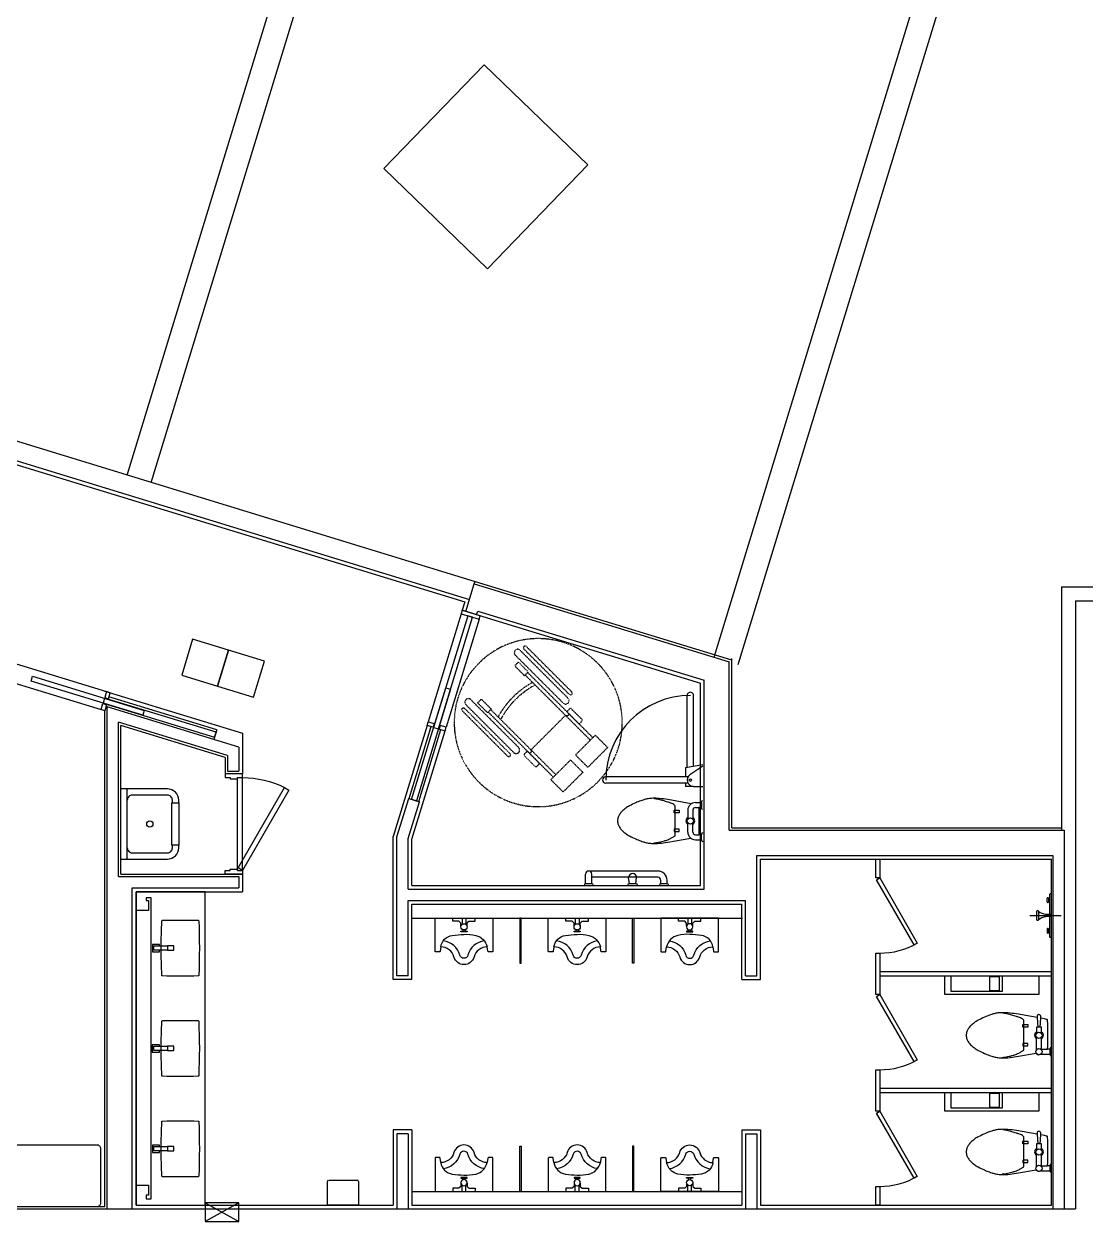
# Model space of a CAD drawing. Header units: millimetres. Extents: x -7616 to 421613, y 91067 to 341353.
# Drawn here: x 361064 to 369531, y 214709 to 224317 of the extents above; entities that cross this region are included whole.
import ezdxf

# ---------------------------------------------------------------- set-up
doc = ezdxf.new("R2010")
doc.units = ezdxf.units.MM
doc.header["$LTSCALE"] = 500
doc.header["$MEASUREMENT"] = 0
doc.linetypes.add('HIDDEN', pattern=[2, 1, -1])
doc.linetypes.add('HIDDEN2', pattern=[0.188, 0.125, -0.063])
doc.layers.add('e-plan', color=9, linetype='CONTINUOUS')

# ---------------------------------------------------------------- blocks, each defined once
blk = doc.blocks.new('1~2F TC-140305')
at = {"layer": 'e-plan', "ltscale": 0.5}
blk.add_lwpolyline([(-50205.1, -34325.7), (-51003.9, -35153), (-50176.7, -35951.8), (-49377.8, -35124.6), (-50205.1, -34325.7)], dxfattribs=at)
blk = doc.blocks.new('1F 코어')
at = {"layer": 'e-plan'}
blk.add_blockref('1~2F TC-140305', (0, 0), dxfattribs=at)
blk = doc.blocks.new('A$C1B3C214D')
at = {"layer": 'e-plan'}
blk.add_line((10, 320), (550, 320), dxfattribs=at)
for points in [[(0, 370), (0, 0, 0.414214), (90, -90), (110, -90), (110, -95), (450, -95), (450, -90), (470, -90, 0.414214), (560, 0), (560, 370)], [(90, 320, 0.414214), (50, 280), (50, 0, 0.414214), (90, -40), (110, -40)], [(450, -40), (470, -40, 0.414214), (510, 0), (510, 280, 0.414214), (470, 320, 0.414214)]]:
    blk.add_lwpolyline(points, format="xyb", dxfattribs=at)
blk.add_lwpolyline([(110, -90), (110, -35), (450, -35), (450, -90)], dxfattribs=at)
blk.add_circle((280, 140), 25, dxfattribs=at)
for centre, start, end in [((10, 330), 180, 270), ((550, 330), 270, 0)]:
    blk.add_arc(centre, 10, start, end, dxfattribs=at)
blk = doc.blocks.new('수전')
at = {"layer": 'e-plan'}
for points in [[(-121.8, 17.5), (-172, 17.5), (-172, -17.5), (-121.8, -17.5)], [(-121.8, 17.5), (-11.5, 17.5), (-11.5, -17.5), (-121.8, -17.5)]]:
    blk.add_lwpolyline(points, close=True, dxfattribs=at)
blk.add_lwpolyline([(-58.2, -17.5), (-58.2, -29), (0, -29), (0, 29), (-58.2, 29), (-58.2, 17.5)], dxfattribs=at)
blk = doc.blocks.new('A$C77C34C64')
at = {"layer": 'e-plan'}
for centre, radius, start, end in [((5047, 152), 5047, 178.38614, 181.61386), ((7, 294), 5, 92.63989, 178.38614), ((224, -4412.4), 4716.4, 90, 92.63989), ((224, -4412.4), 4716.4, 87.36011, 90), ((441, 294), 5, 1.61386, 87.36011), ((-4599, 152), 5047, 358.38614, 1.61386), ((7, 10), 5, 181.61386, 267.36011), ((224, 4716.4), 4716.4, 267.36011, 272.63989), ((441, 10), 5, 272.63989, 358.38614)]:
    blk.add_arc(centre, radius, start, end, dxfattribs=at)
blk = doc.blocks.new('CC-102P')
at = {"layer": 'e-plan'}
for p, q in [((8.9, 148.1), (8.9, 108.1)), ((83.9, 108.1), (30.3, 108.1)), ((78.9, 113.1), (78.9, 13.1)), ((118.9, 113.1), (118.9, 13.1)), ((218.9, 113.1), (218.9, -1.9)), ((228.9, 83.1), (188.9, 83.1)), ((188.9, 83.1), (188.9, 63.1)), ((188.9, 63.1), (228.9, 63.1)), ((228.9, 63.1), (228.9, 83.1)), ((78.9, -16.9), (78.9, -66.9)), ((78.9, -66.9), (118.9, -66.9)), ((118.9, -66.9), (118.9, -16.9)), ((188.9, -66.9), (228.9, -66.9)), ((188.9, -86.9), (188.9, -66.9)), ((228.9, -86.9), (188.9, -86.9)), ((218.9, -1.9), (218.9, -116.9)), ((228.9, -66.9), (228.9, -86.9))]:
    blk.add_line(p, q, dxfattribs=at)
blk.add_lwpolyline([(-1.1, 163.1), (-1.1, 93.1), (8.9, 98.1), (8.9, 108.1), (30.3, 108.1, 0.018932), (28.9, 73.1), (28.9, -1.9), (28.9, -76.9, 0.024922), (31.2, -122.9, 0.25497), (33.9, -126.9, 0.056948), (38.2, -128.5, 0.016043), (53.9, -131.9), (84.8, -137.5), (83.9, -151.9, 1.060552), (113.9, -151.9), (113.4, -142.7), (278.9, -171.9, 0.022182), (347.1, -180.6, 0.0294), (398.9, -181.9, 0.029565), (434.7, -178.5, 0.035314), (463.9, -171.9, 0.006976), (476.1, -168, 0.004694), (493.9, -161.9, 0.019426), (534.5, -145.7, 0.015468), (583.9, -121.9, 0.040875), (614, -103, 0.036447), (643.9, -76.9, 0.04843), (664.1, -52.2, 0.068612), (673.9, -31.9, 0.037226), (677.7, -16.3, 0.041311), (678.9, -1.9, 0.041311), (677.7, 12.5, 0.037226), (673.9, 28.1, 0.068612), (664.1, 48.4, 0.04843), (643.9, 73.1, 0.036447), (614, 99.2, 0.040875), (583.9, 118.1, 0.015468), (534.5, 142, 0.019426), (493.9, 158.1, 0.004694), (476.1, 164.3, 0.006976), (463.9, 168.1, 0.035314), (434.7, 174.8, 0.029565), (398.9, 178.1, 0.0294), (347.1, 176.9, 0.022182), (278.9, 168.1), (120.8, 140.2, 0.455372), (83.9, 148.1), (8.9, 148.1), (8.9, 158.1)], format="xyb", close=True, dxfattribs=at)
blk.add_lwpolyline([(88.9, -66.9), (84.8, -137.5, 1.060552)], format="xyb", dxfattribs=at)
blk.add_lwpolyline([(113.4, -142.7), (108.9, -66.9)], dxfattribs=at)
for centre in [(98.9, 128.1), (98.9, -1.9)]:
    blk.add_circle(centre, 25, dxfattribs=at)
for centre, radius, start, end in [((222.5, 113.1), 3.54, 126.8699, 180), ((325, -23.6), 174.4, 119.56748, 126.8699), ((473.2, -284.8), 474.7, 116.56505, 119.56748), ((396.3, -131), 302.8, 112.80534, 116.56505), ((369.8, -67.9), 234.4, 105.9454, 112.80534), ((470, -418.7), 599.2, 101.65654, 105.9454), ((417.1, -162.1), 337.2, 94.3987, 101.65654), ((98.9, -1.9), 35, 124.8499, 235.1501), ((98.9, -1.9), 35, 304.8499, 55.1501), ((231.3, -116.9), 12.3, 180, 225), ((261.3, -86.9), 54.8, 225, 245.9278), ((357.8, 129.1), 291.3, 245.9278, 249.44395), ((453.4, 384.1), 563.7, 249.44395, 251.97138), ((608.3, 860.1), 1064.2, 251.97138, 254.0546), ((543.4, 632.8), 827.8, 254.0546, 256.41664), ((406.3, 65.6), 244.3, 256.41664, 265.6013)]:
    blk.add_arc(centre, radius, start, end, dxfattribs=at)
blk = doc.blocks.new('CU-301P')
at = {"layer": 'e-plan'}
for p, q in [((0, 15), (50, 15)), ((95, 10), (105, 10)), ((0, -15), (50, -15)), ((95, -10), (105, -10))]:
    blk.add_line(p, q, dxfattribs=at)
blk.add_lwpolyline([(0, -230), (0, 230), (265, 230, -0.414214), (270, 225), (270, 195, -0.333333), (265, 190), (230, 185, 0.337547), (310, 80, -0.761905), (310, -80, 0.337547), (230, -185), (265, -190, -0.414214), (270, -195), (270, -225, -0.414214), (265, -230)], format="xyb", close=True, dxfattribs=at)
for points in [[(230, -185, -0.333591), (138.6, -93.5, -0.024709), (130, 0, -0.066959), (138.6, 93.5, -0.287367), (230, 185)], [(181.7, 161.8, 0.29721), (296.7, 31.8, -0.761905), (296.7, -31.8, 0.302811), (181.3, -165, 0.337547)]]:
    blk.add_lwpolyline(points, format="xyb", dxfattribs=at)
for points in [[(65, 25), (40, 25), (25, 40), (25, 90), (0, 90)], [(65, -25), (40, -25), (25, -40), (25, -90), (0, -90)]]:
    blk.add_lwpolyline(points, dxfattribs=at)
blk.add_lwpolyline([(105, 25), (110, 25), (110, -25), (105, -25)], close=True, dxfattribs=at)
blk.add_circle((70, 0), 25, dxfattribs=at)
blk = doc.blocks.new('장애인 화장실 세트')
at = {"layer": 'e-plan', "ltscale": 400}
for p, q in [((409068.4, 73573.4), (409043.4, 73710.9)), ((409058.4, 73710.9), (409126.8, 73608.2)), ((409218.4, 73635.9), (409218.4, 73710.9)), ((409337.4, 73700.9), (409332.4, 73710.9)), ((409347.4, 73700.9), (409337.4, 73700.9)), ((409347.4, 73700.9), (409387.4, 73700.9)), ((409347.4, 73650.9), (409347.4, 73700.9)), ((409397.4, 73700.9), (409387.4, 73700.9)), ((409387.4, 73700.9), (409387.4, 73679.6)), ((409402.4, 73710.9), (409397.4, 73700.9)), ((409588.7, 73710.9), (409593.7, 73700.9)), ((409593.7, 73700.9), (409603.7, 73700.9)), ((409603.7, 73700.9), (409603.7, 73679.6)), ((409643.7, 73700.9), (409603.7, 73700.9)), ((409643.7, 73700.9), (409653.7, 73700.9)), ((409643.7, 73650.9), (409643.7, 73700.9)), ((409653.7, 73700.9), (409658.7, 73710.9)), ((409057.1, 73635.9), (408493.4, 73635.9)), ((409143.4, 73592.6), (409143.4, 72935.9)), ((409193.4, 73592.6), (409193.4, 72935.9)), ((409218.4, 73635.9), (409218.4, 73573.4)), ((409356.8, 73618.7), (409323.7, 73430.9)), ((409387.4, 73650.9), (409387.4, 73679.6)), ((409407.4, 73630.9), (409478.7, 73630.9)), ((409493.7, 73680.9), (409418.7, 73680.9)), ((409568.7, 73680.9), (409493.7, 73680.9)), ((409583.7, 73630.9), (409508.7, 73630.9)), ((409603.7, 73650.9), (409603.7, 73679.6)), ((409663.7, 73430.9), (409631.3, 73614.4)), ((409066.2, 73585.9), (408493.4, 73585.9)), ((409068.4, 73573.4), (409143.4, 73573.4)), ((409193.4, 73573.4), (409218.4, 73573.4)), ((409407.4, 73590.9), (409478.7, 73590.9)), ((409408.7, 73520.9), (409428.7, 73520.9)), ((409408.7, 73480.9), (409408.7, 73520.9)), ((409428.7, 73520.9), (409428.7, 73480.9)), ((409583.7, 73590.9), (409508.7, 73590.9)), ((409578.7, 73520.9), (409558.7, 73520.9)), ((409558.7, 73520.9), (409558.7, 73480.9)), ((409578.7, 73480.9), (409578.7, 73520.9)), ((409493.7, 73490.9), (409378.7, 73490.9)), ((409428.7, 73480.9), (409408.7, 73480.9)), ((409608.7, 73490.9), (409493.7, 73490.9)), ((409558.7, 73480.9), (409578.7, 73480.9)), ((409995.9, 73425.9), (409968.4, 73425.9)), ((409995.9, 73425.9), (409995.9, 73375.9)), ((409893.4, 73350.9), (409893.4, 72800.9)), ((409943.4, 73350.9), (409943.4, 73182.8)), ((409995.9, 73375.9), (409968.4, 73375.9)), ((409943.4, 73182.8), (409943.4, 73119)), ((409943.4, 73119), (409943.4, 72825.9)), ((409995.9, 73175.9), (409945.9, 73182.9)), ((409995.9, 73125.9), (409945.9, 73118.9)), ((409995.9, 73179.4), (409995.9, 73122.5)), ((409995.9, 72825.9), (409918.4, 72825.9)), ((409995.9, 72825.9), (409995.9, 72775.9)), ((409995.9, 72775.9), (409918.4, 72775.9))]:
    blk.add_line(p, q, dxfattribs=at)
for centre, radius in [((409168.4, 73610.9), 10), ((409493.7, 73610.9), 25)]:
    blk.add_circle(centre, radius, dxfattribs=at)
for centre, radius, start, end in [((408493.4, 73610.9), 25, 90, 270.00022), ((409168.4, 73635.9), 50, 213.65433, 0), ((409407.4, 73650.9), 60, 180, 270), ((409418.7, 73218.3), 462.7, 90, 93.87528), ((409407.4, 73650.9), 20, 180, 270), ((409493.7, 73610.9), 35, 34.8499, 145.1501), ((409568.7, 73218.3), 462.7, 85.66172, 90), ((409583.7, 73650.9), 60, 270, 0), ((409583.7, 73650.9), 20, 270, 0), ((409493.7, 73610.9), 35, 214.8499, 325.1501), ((410087.1, 73298.4), 774.8, 170.15342, 175.23636), ((410355.6, 73101.6), 1064.2, 161.97138, 164.0546), ((409879.7, 73256.5), 563.7, 159.44396, 161.97138), ((409624.6, 73352.1), 291.3, 155.9278, 159.44396), ((409408.7, 73448.6), 54.8, 135, 155.9278), ((409378.7, 73478.6), 12.3, 90, 135), ((409608.7, 73487.4), 3.54, 36.8699, 90), ((409472, 73384.9), 174.4, 29.56748, 36.8699), ((409210.8, 73236.7), 474.7, 26.56505, 29.56748), ((409364.6, 73313.6), 302.8, 22.80534, 26.56505), ((409427.6, 73340.1), 234.4, 15.9454, 22.80534), ((409076.9, 73239.9), 599.2, 11.65654, 15.9454), ((408900.3, 73298.4), 774.8, 4.76364, 9.84658), ((408900.3, 73298.4), 774.8, 4.76364, 9.84658), ((409968.4, 73350.9), 75, 90, 180), ((410008.4, 73425.9), 12.5, 90, 180), ((409754.8, 73326.1), 441.4, 175.23636, 181.97233), ((409617, 73321.4), 303.5, 181.97233, 188.74616), ((409561.2, 73303.6), 244.3, 166.41664, 175.60129), ((410128.3, 73166.5), 827.8, 164.0546, 166.41664), ((409333.4, 73292.8), 337.2, 4.39871, 11.65654), ((409370.3, 73321.4), 303.5, 351.25384, 358.02767), ((409232.6, 73326.1), 441.4, 358.02767, 4.76364), ((409968.4, 73350.9), 25, 90, 180), ((410008.4, 73375.9), 12.5, 180, 270), ((409527.5, 73307.6), 212.9, 188.74616, 196.83611), ((409760, 73378), 455.9, 196.83611, 198.43495), ((410282.6, 73552.2), 1006.7, 198.43495, 199.51083), ((409863.8, 73403.8), 562.4, 199.51083, 203.96249), ((409123.5, 73403.8), 562.4, 336.03751, 340.48917), ((408704.8, 73552.2), 1006.7, 340.48917, 341.56505), ((408704.8, 73552.2), 1006.7, 340.48917, 341.56505), ((409227.3, 73378), 455.9, 341.56505, 343.16389), ((409227.3, 73378), 455.9, 341.56505, 343.16389), ((409227.3, 73378), 455.9, 341.56505, 343.16389), ((409459.9, 73307.6), 212.9, 343.16389, 351.25384), ((409459.9, 73307.6), 212.9, 343.16389, 351.25384), ((409459.9, 73307.6), 212.9, 343.16389, 351.25384), ((410160.3, 73535.5), 886.9, 203.96249, 207.50728), ((409566.4, 73226.3), 217.3, 207.50728, 216.8699), ((409421, 73226.3), 217.3, 323.1301, 332.49272), ((408827.1, 73535.5), 886.9, 332.49272, 336.03751), ((409945.9, 73150.9), 32, 90, 270), ((410008.4, 73179.4), 12.5, 90, 180), ((410008.4, 73122.5), 12.5, 180, 270), ((409611, 73259.8), 273.1, 216.8699, 225.21918), ((409534.9, 73183), 165, 225.21918, 236.30993), ((409489.2, 73114.5), 82.6, 236.30993, 252.00994), ((409497, 73138.6), 107.9, 252.00994, 260.53768), ((409493.7, 73118.6), 87.7, 260.53768, 270), ((409493.7, 73118.6), 87.7, 270, 279.46232), ((409490.4, 73138.6), 107.9, 279.46232, 287.99006), ((409498.2, 73114.5), 82.6, 287.99006, 303.69007), ((409452.5, 73183), 165, 303.69007, 314.78082), ((409376.3, 73259.8), 273.1, 314.78082, 323.1301), ((409168.4, 72935.9), 25, 180, 0), ((409918.4, 72800.9), 25, 90, 270), ((410008.4, 72825.9), 12.5, 90, 180), ((410008.4, 72775.9), 12.5, 180, 270)]:
    blk.add_arc(centre, radius, start, end, dxfattribs=at)
at = {"layer": 'e-plan'}
blk.add_arc((409168.4, 73610.9), 675, 180, 270, dxfattribs=at)
blk = doc.blocks.new('휠체어')
at = {"layer": 'e-plan', "linetype": 'HIDDEN', "ltscale": 0.001}
for p, q in [((104005537.4, -29776529.7), (104004998.5, -29776529.7)), ((104005523.5, -29776474), (104005012.4, -29776474)), ((104005012.4, -29776501.8), (104005523.5, -29776501.8)), ((104004497.2, -29776585.4), (104004497.2, -29776808.2)), ((104004636.4, -29776585.4), (104004497.2, -29776585.4)), ((104004636.4, -29776585.4), (104004636.4, -29776808.2)), ((104004914.9, -29776613.2), (104004636.4, -29776613.2)), ((104004789.6, -29776581.9), (104004789.6, -29776602.8)), ((104004918.4, -29776571.5), (104004800, -29776571.5)), ((104004800, -29776613.2), (104004918.4, -29776613.2)), ((104005370.4, -29776613.2), (104004914.9, -29776613.2)), ((104004928.8, -29776602.8), (104004928.8, -29776581.9)), ((104004998.5, -29776585.4), (104005537.4, -29776585.4)), ((104005370.4, -29776648), (104005370.4, -29776606.3)), ((104005370.4, -29776606.3), (104005481.7, -29776606.3)), ((104005481.7, -29776606.3), (104005481.7, -29776648)), ((104004914.9, -29776641.1), (104004636.4, -29776641.1)), ((104004914.9, -29776641.1), (104005370.4, -29776641.1)), ((104004914.9, -29777030.9), (104004914.9, -29776641.1)), ((104005481.7, -29776648), (104005370.4, -29776648)), ((104004636.4, -29776808.2), (104004497.2, -29776808.2)), ((104004497.2, -29776863.9), (104004497.2, -29777086.6)), ((104004636.4, -29776863.9), (104004497.2, -29776863.9)), ((104004636.4, -29777086.6), (104004636.4, -29776863.9)), ((104004497.2, -29777086.6), (104004636.4, -29777086.6)), ((104004914.9, -29777030.9), (104004636.4, -29777030.9)), ((104004914.9, -29777058.8), (104004636.4, -29777058.8)), ((104004789.6, -29777090.1), (104004789.6, -29777069.2)), ((104004800, -29777058.8), (104004918.4, -29777058.8)), ((104004918.4, -29777100.6), (104004800, -29777100.6)), ((104004914.9, -29777030.9), (104005370.4, -29777030.9)), ((104005370.4, -29777058.8), (104004914.9, -29777058.8)), ((104004928.8, -29777069.2), (104004928.8, -29777090.1)), ((104004998.5, -29777086.6), (104005537.4, -29777086.6)), ((104005481.7, -29777024), (104005370.4, -29777024)), ((104005370.4, -29777024), (104005370.4, -29777065.8)), ((104005370.4, -29777065.8), (104005481.7, -29777065.8)), ((104005481.7, -29777065.8), (104005481.7, -29777024)), ((104005537.4, -29777142.3), (104004998.5, -29777142.3)), ((104005012.4, -29777170.2), (104005523.5, -29777170.2)), ((104005523.5, -29777198), (104005012.4, -29777198))]:
    blk.add_line(p, q, dxfattribs=at)
blk.add_circle((104005028.2, -29776836), 670, dxfattribs=at)
blk.add_arc((104004914.9, -29776627.2), 13.9, 90, 270, dxfattribs=at)
at = {"layer": 'e-plan', "linetype": 'HIDDEN', "ltscale": 0.001, "extrusion": (0, 0, -1)}
for centre, major_axis, start_param, end_param in [((104004998.5, -29776557.5), (-27.3, 5.4), 4.516091, 7.657684), ((104005012.4, -29776487.9), (13.7, 2.7), 1.767078, 4.908671), ((104005523.5, -29776487.9), (13.7, 2.7), -1.374341, 1.767252), ((104005537.4, -29776557.5), (-27.3, 5.4), 1.374384, 4.515977), ((104004800, -29776581.9), (-10.4, 0.1), -0.005026, 1.56577), ((104004800, -29776602.8), (10.4, 0), 1.573354, 3.14415), ((104004918.4, -29776581.9), (-10.4, 0), 1.568101, 3.138897), ((104004918.4, -29776602.8), (-10.4, 0.1), 3.13677, 4.707566), ((104004618.5, -29776836), (-519.4, 420.6), 2.164891, 2.756829), ((104004618.5, -29776836), (-492.3, 492.3), 2.0724, 2.639989), ((104004800, -29777069.2), (10.4, 0), 3.145386, 4.716182), ((104004800, -29777090.1), (10.4, 0), 1.573354, 3.14415), ((104004914.9, -29777044.9), (-13.7, 2.7), 4.516094, 7.657687), ((104004918.4, -29777069.2), (10.4, 0.1), -1.564958, 0.005838), ((104004918.4, -29777090.1), (-10.4, 0), 3.138418, 4.709215), ((104004998.5, -29777114.5), (27.3, 5.4), 1.767164, 4.908757), ((104005537.4, -29777114.5), (-27.3, 5.4), 1.374384, 4.515977), ((104005012.4, -29777184.1), (13.7, 2.7), 1.767252, 4.908844)]:
    blk.add_ellipse(centre, major_axis=major_axis, ratio=1, start_param=start_param, end_param=end_param, dxfattribs=at)
at = {"layer": 'e-plan', "linetype": 'HIDDEN', "ltscale": 0.001}
blk.add_ellipse((104005523.5, -29777184.1), major_axis=(-13.7, 2.7), ratio=1, start_param=1.767244, end_param=4.908837, dxfattribs=at)
blk = doc.blocks.new('D800-140')
at = {"layer": 'e-plan'}
for p, q in [((30, 0), (770, 0)), ((30, -40), (770, -40))]:
    blk.add_line(p, q, dxfattribs=at)
for points in [[(50, -34.6), (689.9, 334.8), (669.9, 369.5), (30, 0)], [(0, -140), (30, -140), (30, -100), (40, -100), (40, -40), (30, -40), (30, 0), (0, 0)], [(800, -140), (770, -140), (770, -100), (760, -100), (760, -40), (770, -40), (770, 0), (800, 0)]]:
    blk.add_lwpolyline(points, close=True, dxfattribs=at)
blk.add_arc((30, 0), 740, 0, 26.90142, dxfattribs=at)
blk = doc.blocks.new('A$C7D8044CD')
at = {"layer": 'e-plan'}
blk.add_lwpolyline([(0, 300), (300, 300), (300, 0), (0, 0)], close=True, dxfattribs=at)
blk = doc.blocks.new('A$C72F7776E')
at = {"layer": 'e-plan'}
for p, q in [((-172.8, 0), (-172.8, -10.5)), ((-7, 0), (-7, -45)), ((0, -173.5), (0, 78.3)), ((7, 0), (7, -45)), ((172.8, -10.5), (172.8, 0)), ((-167.8, -15.5), (167.8, -15.5)), ((-136.3, -23.6), (-109.3, -23.6)), ((-109.3, -34.6), (-136.3, -34.6)), ((-127.8, -23.6), (-127.8, -15.5)), ((-116.1, -15.5), (-116.1, -23.6)), ((136.3, -23.6), (109.3, -23.6)), ((109.3, -34.6), (136.3, -34.6)), ((116.1, -15.5), (116.1, -23.6)), ((127.8, -23.6), (127.8, -15.5))]:
    blk.add_line(p, q, dxfattribs=at)
blk.add_lwpolyline([(-34, -105, 0.133515), (-10, -45), (10, -45, 0.133515), (34, -105, -1.090867), (34, -116), (-34, -116, -1.090867), (-34, -105), (34, -105)], format="xyb", dxfattribs=at)
for centre, radius, start, end in [((-167.8, -3015.5), 3000, 90, 90), ((-167.8, -10.5), 5, 180, 270), ((-136.7, -29.1), 5.52, 85.02308, 274.97692), ((-108.8, -29.1), 5.52, 265.02308, 94.97692), ((108.8, -29.1), 5.52, 85.02308, 274.97692), ((136.7, -29.1), 5.52, 265.02308, 94.97692), ((167.8, -10.5), 5, 270, 0)]:
    blk.add_arc(centre, radius, start, end, dxfattribs=at)

msp = doc.modelspace()

# ---------------------------------------------------------------- linework, layer by layer
at = {"layer": 'e-plan'}
for p, q in [((361886.8, 220720.9), (364202.3, 228294.8)), ((362078, 220662.4), (364393.6, 228236.4)), ((366566.8, 219269.2), (368917.5, 226957.8)), ((366758.1, 219210.7), (369108.7, 226899.4)), ((355575.1, 222650.6), (364660, 219873)), ((355350.4, 222531), (364578.7, 219709.7)), ((355387.8, 222551), (364616.2, 219729.6)), ((364587, 219633.9), (364654.2, 219853.9)), ((364654.2, 219853.9), (364660, 219873)), ((364654.2, 219853.9), (366686.9, 219232.4)), ((364660, 219873), (366704, 219248.1)), ((369336.9, 219828.2), (373976.9, 219828.2)), ((369336.9, 219828.2), (369336.9, 217888.2)), ((364578.7, 219709.7), (364558.3, 219642.7)), ((364558.3, 219642.7), (366456.9, 219062.2)), ((364673, 219607.6), (364681.8, 219636.3)), ((364681.8, 219636.3), (366486.9, 219084.4)), ((364549.5, 219614), (364286.4, 218753.4)), ((364692.9, 219570.2), (364429.8, 218709.5)), ((360861.4, 219256.7), (361722.1, 218993.6)), ((366706.9, 217908.2), (366706.9, 219257.7)), ((366686.9, 217888.2), (366686.9, 219232.4)), ((360817.6, 219113.3), (361678.2, 218850.1)), ((366456.9, 217448.2), (366456.9, 219062.2)), ((366486.9, 217418.2), (366486.9, 219084.4)), ((361706.9, 218998.2), (362806.9, 218661.9)), ((362601.2, 218688.2), (361740.6, 218951.3)), ((361726.9, 214868.2), (361726.9, 218871.8)), ((362776.9, 218550.8), (361726.9, 218871.8)), ((361706.9, 214888.1), (361706.9, 218841.4)), ((362686.9, 218484.2), (361816.9, 218750.2)), ((361816.9, 217518.2), (361816.9, 218750.2)), ((362666.9, 218469.4), (361836.9, 218723.2)), ((361836.9, 217538.2), (361836.9, 218723.2)), ((362601.2, 218688.2), (362577.8, 218611.7)), ((364277.6, 218724.7), (364006.9, 217839.4)), ((364135.6, 218140.6), (364311.1, 218714.4)), ((364156.9, 217816.9), (364421, 218680.8)), ((364212.1, 218117.3), (364387.6, 218691)), ((362806.9, 218661.9), (362806.9, 218338.2)), ((362686.9, 218484.2), (362686.9, 218358.2)), ((362776.9, 218550.8), (362776.9, 218358.2)), ((362666.9, 218469.4), (362666.9, 218338.2)), ((362806.9, 218338.2), (362666.9, 218338.2)), ((362686.9, 218358.2), (362776.9, 218358.2)), ((364036.9, 217834.9), (364130.9, 218142.1)), ((364126.9, 217821.4), (364216.9, 218115.8)), ((364130.9, 218142.1), (364216.9, 218115.8)), ((366706.9, 217908.2), (369336.9, 217908.2)), ((364006.9, 216698.2), (364006.9, 217839.4)), ((364036.9, 216728.2), (364036.9, 217834.9)), ((364126.9, 217418.2), (364126.9, 217821.4)), ((364156.9, 217448.2), (364156.9, 217816.9)), ((366686.9, 217888.2), (369356.9, 217888.2)), ((369356.9, 217888.2), (369356.9, 214868.2)), ((366906.9, 217688.2), (369266.9, 217688.2)), ((366906.9, 216728.2), (366906.9, 217688.2)), ((366936.9, 217658.2), (369256.9, 217658.2)), ((366936.9, 216698.2), (366936.9, 217658.2)), ((369256.9, 214898.2), (369256.9, 217658.2)), ((369266.9, 217688.2), (369266.9, 214868.2)), ((361816.9, 217518.2), (362776.9, 217518.2)), ((361836.9, 217538.2), (362806.9, 217538.2)), ((362776.9, 217518.2), (362776.9, 217428.2)), ((362806.9, 217538.2), (362806.9, 217398.2)), ((361926.9, 214868.2), (361926.9, 217428.2)), ((361926.9, 217428.2), (362776.9, 217428.2)), ((364126.9, 217418.2), (366486.9, 217418.2)), ((364156.9, 217448.2), (366456.9, 217448.2)), ((361956.9, 214898.2), (361956.9, 217398.2)), ((361956.9, 217398.2), (362806.9, 217398.2)), ((364126.9, 216728.2), (364126.9, 217328.2)), ((364126.9, 217328.2), (366816.9, 217328.2)), ((366816.9, 216728.2), (366816.9, 217328.2)), ((364156.9, 217298.2), (366786.9, 217298.2)), ((364156.9, 216698.2), (364156.9, 217298.2)), ((366786.9, 216698.2), (366786.9, 217298.2)), ((364156.9, 217188.2), (366791.9, 217188.2)), ((364156.9, 216698.2), (364006.9, 216698.2)), ((364126.9, 216728.2), (364036.9, 216728.2)), ((366786.9, 216698.2), (366936.9, 216698.2)), ((366816.9, 216728.2), (366906.9, 216728.2)), ((364156.9, 215498.2), (364006.9, 215498.2)), ((364006.9, 215498.2), (364006.9, 214898.2)), ((364156.9, 215498.2), (364156.9, 214898.2)), ((366786.9, 215498.2), (366936.9, 215498.2)), ((366786.9, 215498.2), (366786.9, 214898.2)), ((366936.9, 215498.2), (366936.9, 214898.2)), ((364036.9, 215468.2), (364036.9, 214868.2)), ((364126.9, 215468.2), (364036.9, 215468.2)), ((364126.9, 215468.2), (364126.9, 214868.2)), ((366816.9, 215468.2), (366816.9, 214868.2)), ((366816.9, 215468.2), (366906.9, 215468.2)), ((366906.9, 215468.2), (366906.9, 214868.2)), ((362776.9, 214918.2), (362506.9, 214768.2)), ((362506.9, 214918.2), (362776.9, 214768.2)), ((364156.9, 215008.2), (366791.9, 215008.2)), ((356586.9, 214888.1), (361706.9, 214888.1)), ((361956.9, 214898.2), (364006.9, 214898.2)), ((364156.9, 214898.2), (366786.9, 214898.2)), ((366936.9, 214898.2), (369256.9, 214898.2))]:
    msp.add_line(p, q, dxfattribs=at)
at = {"layer": 'e-plan', "ltscale": 0.5}
for p, q in [((369446.9, 219718.2), (373866.9, 219718.2)), ((369446.9, 219718.2), (369446.9, 214868.2)), ((356046.9, 214868.2), (369446.9, 214868.2))]:
    msp.add_line(p, q, dxfattribs=at)
at = {"layer": 'e-plan'}
for points in [[(364692.9, 219570.2), (364701.7, 219598.9), (364558.3, 219642.7), (364549.5, 219614)], [(364602.1, 219597.9), (364330.2, 218708.6), (364368.4, 218696.9), (364640.3, 219586.3)], [(361132.2, 219116.4), (362021.6, 218844.5), (362009.9, 218806.2), (361120.5, 219078.1)], [(361750.8, 218984.8), (361722.1, 218993.6), (361707.5, 218945.8), (361736.2, 218937)], [(364154.8, 218134.8), (364426.7, 219024.2), (364464.9, 219012.5), (364193, 218123.1)], [(361706.9, 218841.4), (361678.2, 218850.1), (361692.9, 218897.9), (361721.5, 218889.2)], [(362595.4, 218669.1), (361706, 218941), (361694.3, 218902.7), (362583.7, 218630.8)], [(364277.6, 218724.7), (364286.4, 218753.4), (364334.2, 218738.7), (364325.4, 218710)], [(364421, 218680.8), (364429.8, 218709.5), (364382, 218724.1), (364373.2, 218695.4)], [(367856.9, 217658.2), (367886.9, 217658.2), (367886.9, 217508.2), (367856.9, 217508.2)], [(367860.9, 217493.2), (367886.9, 217508.2), (368186.9, 216988.5), (368160.9, 216973.5)], [(362506.9, 214898.2), (362506.9, 217398.2), (361956.9, 217398.2), (361956.9, 214898.2)], [(365026.9, 217188.2), (365016.9, 217188.2), (365016.9, 216828.2), (365026.9, 216828.2)], [(365916.9, 217188.2), (365926.9, 217188.2), (365926.9, 216828.2), (365916.9, 216828.2)], [(367856.9, 216908.2), (367886.9, 216908.2), (367886.9, 216578.2), (367856.9, 216578.2)], [(367886.9, 216758.2), (367886.9, 216728.2), (368397.1, 216728.2), (368397.1, 216728.4), (368447.1, 216728.3), (368447.1, 216728.3), (368853.1, 216728.2), (369256.9, 216728.2), (369256.9, 216758.2)], [(369156.9, 216728.2), (369156.9, 216578.2), (368406.9, 216578.2), (368406.9, 216728.2)], [(368456.9, 216601.2), (368456.9, 216728.2), (368862.9, 216728.2), (368862.9, 216601.2)], [(368762.9, 216718.2), (368762.9, 216611.2), (368842.9, 216611.2), (368842.9, 216718.2)], [(367860.9, 216563.2), (367886.9, 216578.2), (368186.9, 216058.5), (368160.9, 216043.5)], [(367856.9, 215978.2), (367886.9, 215978.2), (367886.9, 215648.2), (367856.9, 215648.2)], [(367886.9, 215828.2), (367886.9, 215798.2), (368397.1, 215798.2), (368397.1, 215798.4), (368447.1, 215798.3), (368447.1, 215798.3), (368853.1, 215798.2), (369256.9, 215798.2), (369256.9, 215828.2)], [(369156.9, 215798.2), (369156.9, 215648.2), (368406.9, 215648.2), (368406.9, 215798.2)], [(368456.9, 215671.2), (368456.9, 215798.2), (368862.9, 215798.2), (368862.9, 215671.2)], [(368762.9, 215788.2), (368762.9, 215681.2), (368842.9, 215681.2), (368842.9, 215788.2)], [(367860.9, 215633.2), (367886.9, 215648.2), (368186.9, 215128.5), (368160.9, 215113.5)], [(365026.9, 215008.2), (365016.9, 215008.2), (365016.9, 215368.2), (365026.9, 215368.2)], [(365916.9, 215008.2), (365926.9, 215008.2), (365926.9, 215368.2), (365916.9, 215368.2)], [(367856.9, 215048.2), (367886.9, 215048.2), (367886.9, 214898.2), (367856.9, 214898.2)]]:
    msp.add_lwpolyline(points, close=True, dxfattribs=at)
msp.add_lwpolyline([(361956.9, 215058.2), (362056.9, 215058.2), (362056.9, 214978.2), (362036.9, 214978.2), (362036.9, 214948.2), (362076.9, 214948.2), (362076.9, 217348.2), (362036.9, 217348.2), (362036.9, 217328.2), (362056.9, 217328.2), (362056.9, 217248.2), (361956.9, 217248.2)], dxfattribs=at)
msp.add_lwpolyline([(360106.9, 214888.1), (361646.9, 214888.1, 0.414214), (361676.9, 214918.1), (361676.9, 215348.1, 0.414214), (361646.9, 215378.1), (360106.9, 215378.1, 0.414214), (360076.9, 215348.1), (360076.9, 214918.1, 0.414214)], format="xyb", close=True, dxfattribs=at)
at = {"layer": 'e-plan', "linetype": 'HIDDEN2', "ltscale": 0.005}
msp.add_lwpolyline([(363493.4, 215098.2), (363720.4, 215098.2, -0.414214), (363730.4, 215088.2), (363730.4, 214898.2), (363483.4, 214898.2), (363483.4, 215088.2, -0.414214)], format="xyb", close=True, dxfattribs=at)
msp.add_lwpolyline([(362776.9, 214768.2), (362776.9, 214918.2), (362506.9, 214918.2), (362506.9, 214768.2)], close=True, dxfattribs=at)
at = {"layer": 'e-plan'}
for centre in [(367886.9, 217508.2), (367886.9, 216578.2), (367886.9, 215648.2)]:
    msp.add_arc(centre, 600, 270, 300, dxfattribs=at)

# ---------------------------------------------------------------- block references
msp.add_blockref('1F 코어', (414936.9, 258318.2), dxfattribs=at)
for name, p, rotation in [('A$C72F7776E', (369256.9, 217208.2), 270), ('장애인 화장실 세트', (292766, 627456.6), 270), ('A$C1B3C214D', (362206.9, 217658.2), 90), ('수전', (362086.9, 216948.6), 180.0000000014493), ('CC-102P', (369255.9, 216251.3), 180), ('수전', (362086.7, 216148.6), 180.0000000014493), ('CC-102P', (369255.9, 215321.3), 180), ('수전', (362086.9, 215348.2), 180.0000000014493)]:
    msp.add_blockref(name, p, dxfattribs=dict(at, rotation=rotation))
at = {"layer": 'e-plan', "xscale": -1}
for name, p, rotation in [('휠체어', (94963227.4, -52268511.7), 314.9999999912336), ('A$C7D8044CD', (362408.5, 219411.1), 163.002549568079), ('A$C7D8044CD', (362695.4, 219323.4), 163.002549568079), ('D800-140', (362806.9, 217538.2), 270), ('A$C77C34C64', (362461.9, 217172.2), 90), ('A$C77C34C64', (362461.7, 216372.2), 90), ('A$C77C34C64', (362461.9, 215571.8), 90)]:
    msp.add_blockref(name, p, dxfattribs=dict(at, rotation=rotation))
at = {"layer": 'e-plan', "ltscale": 400}
for p, rotation in [((364571.9, 217188.2), 270), ((365474.4, 217188.2), 270), ((366371.9, 215008.2), 90)]:
    msp.add_blockref('CU-301P', p, dxfattribs=dict(at, rotation=rotation))
at = {"layer": 'e-plan', "ltscale": 400, "xscale": -1}
for p, rotation in [((366371.9, 217188.2), 90), ((364571.9, 215008.2), 270), ((365474.4, 215008.2), 270)]:
    msp.add_blockref('CU-301P', p, dxfattribs=dict(at, rotation=rotation))

doc.saveas('drawing.dxf')
